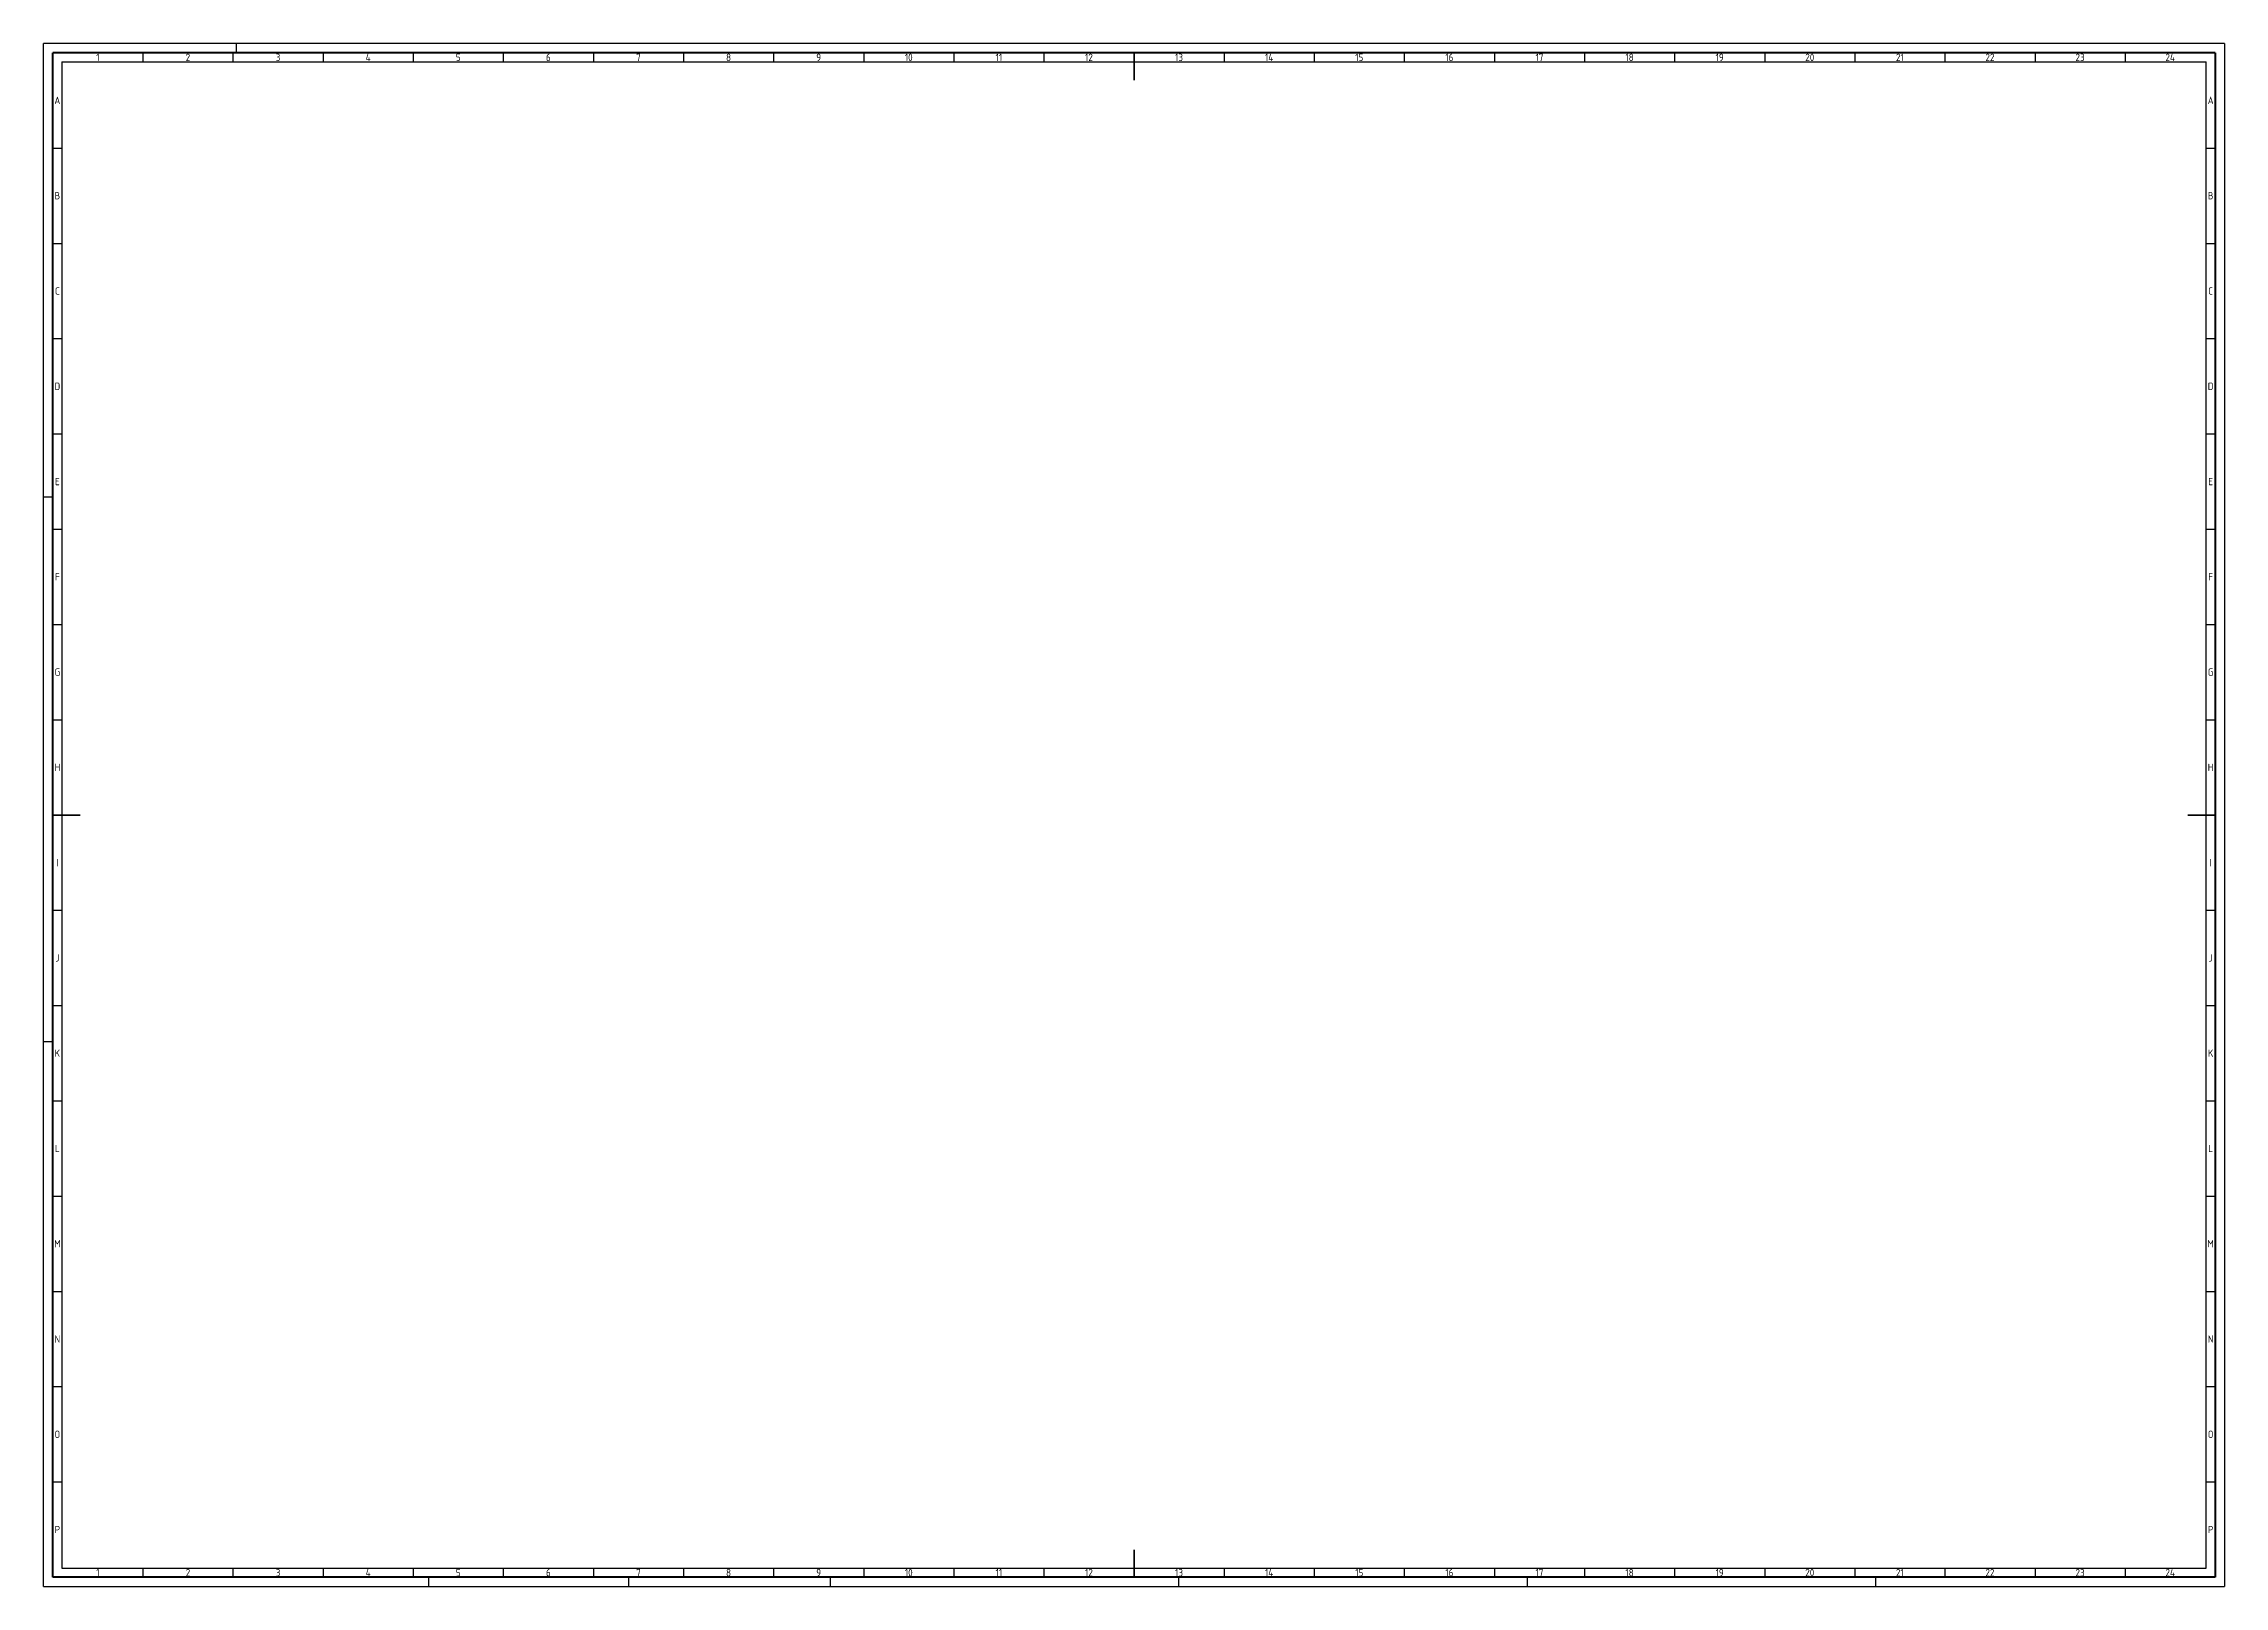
# Paper-space layout 'A0' of a CAD drawing. Header units: millimetres. Extents: x 0 to 1189, y 0 to 841.
import ezdxf
from ezdxf.enums import TextEntityAlignment as Align

# ---------------------------------------------------------------- set-up
doc = ezdxf.new("R2010")
doc.units = ezdxf.units.MM
doc.layers.add('AM_0', color=7, linetype='Continuous', lineweight=50)
doc.layers.add('AM_BOR', color=7, linetype='Continuous', lineweight=50)
doc.styles.add('ACDINTS', font='isocp.shx', dxfattribs={"height": 1, "bigfont": 'bigfont.shx'})

# ---------------------------------------------------------------- blocks, each defined once
blk = doc.blocks.new('DIN_A0')
for p, q in [((5, 5), (5, 836)), ((1184, 836), (5, 836)), ((1184, 836), (1184, 5)), ((1184, 5), (5, 5))]:
    blk.add_line(p, q)
at = {"layer": 'AM_BOR', "color": 1, "lineweight": 25}
for p, q in [((0, 0), (0, 841)), ((1189, 841), (0, 841)), ((54.125, 836), (54.125, 831)), ((103.25, 836), (103.25, 831)), ((105, 841), (105, 836)), ((152.375, 836), (152.375, 831)), ((201.5, 836), (201.5, 831)), ((250.625, 836), (250.625, 831)), ((299.75, 836), (299.75, 831)), ((348.875, 836), (348.875, 831)), ((398, 836), (398, 831)), ((447.125, 836), (447.125, 831)), ((496.25, 836), (496.25, 831)), ((545.375, 836), (545.375, 831)), ((643.625, 836), (643.625, 831)), ((692.75, 836), (692.75, 831)), ((741.875, 836), (741.875, 831)), ((791, 836), (791, 831)), ((840.125, 836), (840.125, 831)), ((889.25, 836), (889.25, 831)), ((938.375, 836), (938.375, 831)), ((987.5, 836), (987.5, 831)), ((1036.625, 836), (1036.625, 831)), ((1085.75, 836), (1085.75, 831)), ((1134.875, 836), (1134.875, 831)), ((1189, 841), (1189, 0)), ((10, 831), (10, 10)), ((10, 831), (1179, 831)), ((1179, 10), (1179, 831)), ((5, 784.0625), (10, 784.0625)), ((1179, 784.0625), (1184, 784.0625)), ((5, 732.125), (10, 732.125)), ((1179, 732.125), (1184, 732.125)), ((5, 680.1875), (10, 680.1875)), ((1179, 680.1875), (1184, 680.1875)), ((5, 628.25), (10, 628.25)), ((1179, 628.25), (1184, 628.25)), ((0, 594), (5, 594)), ((5, 576.3125), (10, 576.3125)), ((1179, 576.3125), (1184, 576.3125)), ((5, 524.375), (10, 524.375)), ((1179, 524.375), (1184, 524.375)), ((5, 472.4375), (10, 472.4375)), ((1179, 472.4375), (1184, 472.4375)), ((5, 368.5625), (10, 368.5625)), ((1179, 368.5625), (1184, 368.5625)), ((5, 316.625), (10, 316.625)), ((1179, 316.625), (1184, 316.625)), ((0, 297), (5, 297)), ((5, 264.6875), (10, 264.6875)), ((1179, 264.6875), (1184, 264.6875)), ((5, 212.75), (10, 212.75)), ((1179, 212.75), (1184, 212.75)), ((5, 160.8125), (10, 160.8125)), ((1179, 160.8125), (1184, 160.8125)), ((5, 108.875), (10, 108.875)), ((1179, 108.875), (1184, 108.875)), ((5, 56.9375), (10, 56.9375)), ((1179, 56.9375), (1184, 56.9375)), ((0, 0), (1189, 0)), ((10, 10), (1179, 10)), ((54.125, 10), (54.125, 5)), ((103.25, 10), (103.25, 5)), ((152.375, 10), (152.375, 5)), ((201.5, 10), (201.5, 5)), ((210, 0), (210, 5)), ((250.625, 10), (250.625, 5)), ((299.75, 10), (299.75, 5)), ((319, 0), (319, 5)), ((348.875, 10), (348.875, 5)), ((398, 10), (398, 5)), ((429, 0), (429, 5)), ((447.125, 10), (447.125, 5)), ((496.25, 10), (496.25, 5)), ((545.375, 10), (545.375, 5)), ((619, 0), (619, 5)), ((643.625, 10), (643.625, 5)), ((692.75, 10), (692.75, 5)), ((741.875, 10), (741.875, 5)), ((791, 10), (791, 5)), ((809, 0), (809, 5)), ((840.125, 10), (840.125, 5)), ((889.25, 10), (889.25, 5)), ((938.375, 10), (938.375, 5)), ((987.5, 10), (987.5, 5)), ((999, 0), (999, 5)), ((1036.625, 10), (1036.625, 5)), ((1085.75, 10), (1085.75, 5)), ((1134.875, 10), (1134.875, 5))]:
    blk.add_line(p, q, dxfattribs=at)
at = {"layer": 'AM_BOR', "color": 2, "lineweight": 35}
for p, q in [((594.5, 836), (594.5, 821)), ((5, 420.5), (20, 420.5)), ((1184, 420.5), (1169, 420.5)), ((594.5, 5), (594.5, 20))]:
    blk.add_line(p, q, dxfattribs=at)
at = {"layer": 'AM_BOR', "color": 1, "lineweight": 25, "style": 'ACDINTS'}
for s, p in [('1', (29.5625, 833.5)), ('2', (78.6875, 833.5)), ('3', (127.8125, 833.5)), ('4', (176.9375, 833.5)), ('5', (226.0625, 833.5)), ('6', (275.1875, 833.5)), ('7', (324.3125, 833.5)), ('8', (373.4375, 833.5)), ('9', (422.5625, 833.5)), ('10', (471.6875, 833.5)), ('11', (520.8125, 833.5)), ('12', (569.9375, 833.5)), ('13', (619.0625, 833.5)), ('14', (668.1875, 833.5)), ('15', (717.3125, 833.5)), ('16', (766.4375, 833.5)), ('17', (815.5625, 833.5)), ('18', (864.6875, 833.5)), ('19', (913.8125, 833.5)), ('20', (962.9375, 833.5)), ('21', (1012.0625, 833.5)), ('22', (1061.1875, 833.5)), ('23', (1110.3125, 833.5)), ('24', (1159.4375, 833.5)), ('A', (7.5, 810.03125)), ('A', (1181.5, 810.03125)), ('B', (7.5, 758.09375)), ('B', (1181.5, 758.09375)), ('C', (7.5, 706.15625)), ('C', (1181.5, 706.15625)), ('D', (7.5, 654.21875)), ('D', (1181.5, 654.21875)), ('E', (7.5, 602.28125)), ('E', (1181.5, 602.28125)), ('F', (7.5, 550.34375)), ('F', (1181.5, 550.34375)), ('G', (7.5, 498.40625)), ('G', (1181.5, 498.40625)), ('H', (7.5, 446.46875)), ('H', (1181.5, 446.46875)), ('I', (7.5, 394.53125)), ('I', (1181.5, 394.53125)), ('J', (7.5, 342.59375)), ('J', (1181.5, 342.59375)), ('K', (7.5, 290.65625)), ('K', (1181.5, 290.65625)), ('L', (7.5, 238.71875)), ('L', (1181.5, 238.71875)), ('M', (7.5, 186.78125)), ('M', (1181.5, 186.78125)), ('N', (7.5, 134.84375)), ('N', (1181.5, 134.84375)), ('O', (7.5, 82.90625)), ('O', (1181.5, 82.90625)), ('P', (7.5, 30.96875)), ('P', (1181.5, 30.96875)), ('1', (29.5625, 7.5)), ('2', (78.6875, 7.5)), ('3', (127.8125, 7.5)), ('4', (176.9375, 7.5)), ('5', (226.0625, 7.5)), ('6', (275.1875, 7.5)), ('7', (324.3125, 7.5)), ('8', (373.4375, 7.5)), ('9', (422.5625, 7.5)), ('10', (471.6875, 7.5)), ('11', (520.8125, 7.5)), ('12', (569.9375, 7.5)), ('13', (619.0625, 7.5)), ('14', (668.1875, 7.5)), ('15', (717.3125, 7.5)), ('16', (766.4375, 7.5)), ('17', (815.5625, 7.5)), ('18', (864.6875, 7.5)), ('19', (913.8125, 7.5)), ('20', (962.9375, 7.5)), ('21', (1012.0625, 7.5)), ('22', (1061.1875, 7.5)), ('23', (1110.3125, 7.5)), ('24', (1159.4375, 7.5))]:
    blk.add_text(s, height=4, dxfattribs=at).set_placement(p, align=Align.MIDDLE_CENTER)

psp = doc.layouts.new('A0')

# ---------------------------------------------------------------- block references
at = {"layer": 'AM_0', "lineweight": 0}
psp.add_blockref('DIN_A0', (0, 0), dxfattribs=at)

doc.saveas('drawing.dxf')
